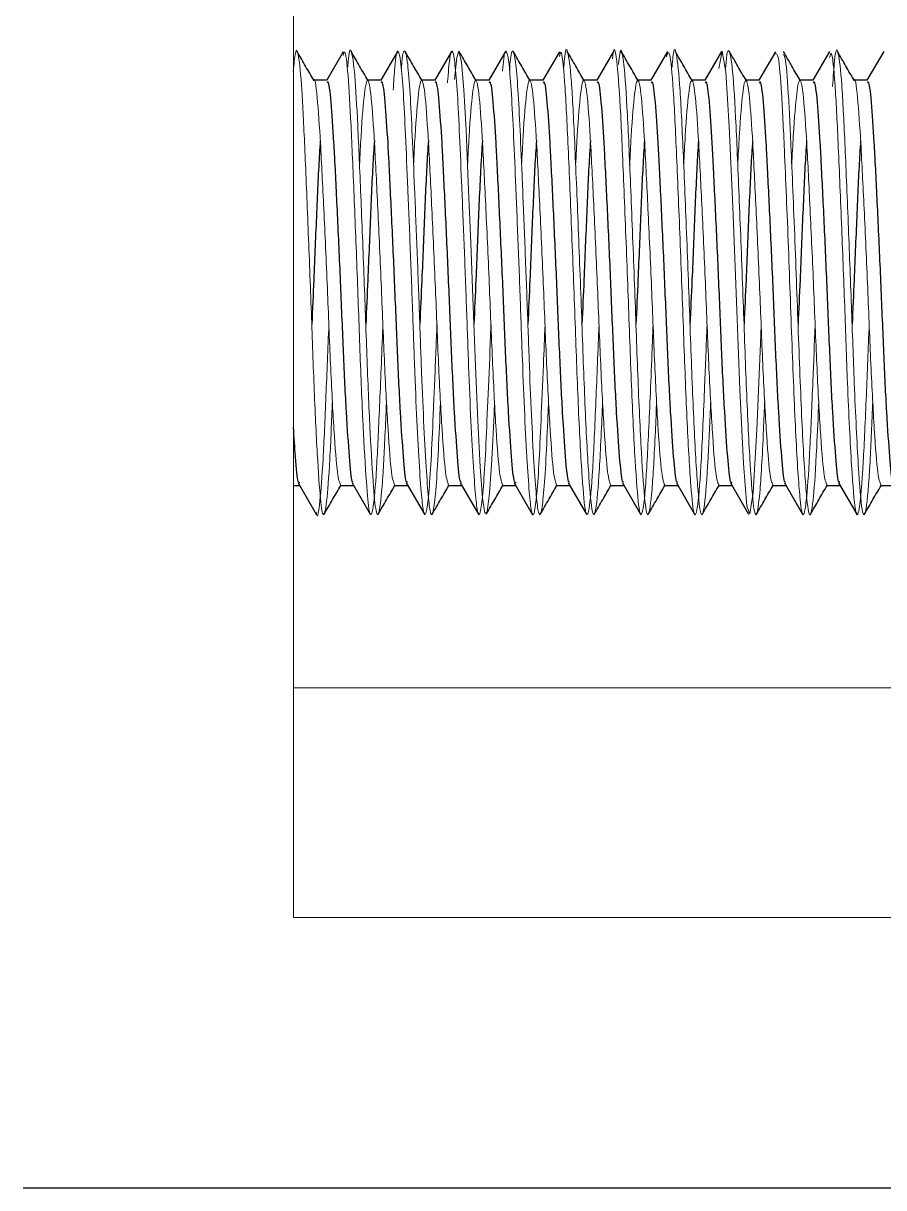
# Model space of a CAD drawing. Header units: millimetres. Extents: x -635 to 515, y -448 to 489.
# Drawn here: x 93.47 to 99.84, y 273.88 to 282.5 of the extents above; entities that cross this region are included whole.
import ezdxf

# ---------------------------------------------------------------- set-up
doc = ezdxf.new("R2010")
doc.units = ezdxf.units.MM

msp = doc.modelspace()

# ---------------------------------------------------------------- linework, layer by layer
at = {"color": 144, "linetype": 'Continuous', "lineweight": 18}
for p, q in [((95.4745, 297.2803), (95.4745, 275.8803)), ((95.4745, 277.5828), (116.8745, 277.5828)), ((95.4745, 275.8803), (116.8745, 275.8803))]:
    msp.add_line(p, q, dxfattribs=at)
at = {"color": 7, "linetype": 'Continuous', "lineweight": 25}
for p, q in [((95.8427, 282.2918), (95.7203, 282.0803)), ((96.2435, 282.2934), (96.1202, 282.0803)), ((96.6438, 282.2939), (96.5202, 282.0803)), ((97.0431, 282.2927), (96.9202, 282.0803)), ((97.4427, 282.2918), (97.3203, 282.0803)), ((97.8435, 282.2933), (97.7202, 282.0803)), ((98.2438, 282.2939), (98.1202, 282.0803)), ((98.6431, 282.2927), (98.5202, 282.0803)), ((99.0427, 282.2918), (98.9203, 282.0803)), ((99.4434, 282.2932), (99.3202, 282.0803)), ((99.8438, 282.2939), (99.7202, 282.0803)), ((95.7228, 282.0803), (95.6226, 282.0803)), ((96.1228, 282.0803), (96.0226, 282.0803)), ((96.5228, 282.0803), (96.4226, 282.0803)), ((96.9228, 282.0803), (96.8226, 282.0803)), ((97.3228, 282.0803), (97.2226, 282.0803)), ((97.7228, 282.0803), (97.6226, 282.0803)), ((98.1228, 282.0803), (98.0226, 282.0803)), ((98.5228, 282.0803), (98.4226, 282.0803)), ((98.9228, 282.0803), (98.8226, 282.0803)), ((99.3228, 282.0803), (99.2226, 282.0803)), ((99.7228, 282.0803), (99.6226, 282.0803)), ((95.4745, 279.0803), (95.5203, 279.0803)), ((95.5086, 279.1004), (95.6427, 278.8686)), ((95.8226, 279.0803), (95.9202, 279.0803)), ((95.9088, 279.1), (96.043, 278.868)), ((96.2226, 279.0803), (96.3202, 279.0803)), ((96.3093, 279.0991), (96.4438, 278.8666)), ((96.6226, 279.0803), (96.7202, 279.0803)), ((96.709, 279.0995), (96.8435, 278.8672)), ((97.0226, 279.0803), (97.1203, 279.0803)), ((97.1086, 279.1004), (97.2428, 278.8686)), ((97.4226, 279.0803), (97.5202, 279.0803)), ((97.5088, 279.1), (97.643, 278.8681)), ((97.8226, 279.0803), (97.9202, 279.0803)), ((97.9093, 279.0991), (98.0438, 278.8666)), ((98.2226, 279.0803), (98.3202, 279.0803)), ((98.309, 279.0995), (98.4435, 278.8671)), ((98.6226, 279.0803), (98.7203, 279.0803)), ((98.7086, 279.1004), (98.8428, 278.8685)), ((99.0226, 279.0803), (99.1202, 279.0803)), ((99.1088, 279.1), (99.2429, 278.8682)), ((99.4226, 279.0803), (99.5202, 279.0803)), ((99.5093, 279.0991), (99.6438, 278.8666)), ((99.8226, 279.0803), (99.9202, 279.0803)), ((93.4745, 273.8803), (118.8745, 273.8803))]:
    msp.add_line(p, q, dxfattribs=at)
at = {"color": 144, "linetype": 'Continuous', "lineweight": 18, "flags": 128}
for points in [[(96.9633, 279.7062), (96.9592, 279.6084), (96.9434, 279.2729), (96.926, 279.022), (96.9076, 278.8844), (96.8901, 278.8757), (96.8743, 278.9872), (96.8567, 279.2192), (96.8382, 279.558), (96.821, 279.9649), (96.8052, 280.4048), (96.7873, 280.8748), (96.7689, 281.3266), (96.7521, 281.7113), (96.736, 282.0103), (96.7179, 282.2148), (96.6996, 282.2958), (96.6831, 282.2499), (96.6668, 282.0856), (96.6668, 282.0856)], [(98.9366, 280.2717), (98.9336, 280.1912), (98.9042, 279.4958), (98.8766, 279.028), (98.8526, 278.8691), (98.831, 278.9265), (98.8051, 279.2439), (98.7779, 279.7904), (98.7538, 280.4436), (98.7265, 281.1442), (98.7008, 281.7393), (98.6756, 282.1435), (98.6482, 282.2967), (98.6239, 282.1689), (98.6239, 282.1689)]]:
    msp.add_lwpolyline(points, dxfattribs=at)
at = {"color": 144, "linetype": 'Continuous', "lineweight": 18}
for points, knots in [([(95.7633, 279.7062), (95.7569, 279.554), (95.7431, 279.2306), (95.7204, 278.9294), (95.6956, 278.8259), (95.6749, 278.9522), (95.6509, 279.2881), (95.6265, 279.794), (95.6058, 280.4008), (95.5814, 281.0316), (95.5574, 281.6026), (95.5367, 282.0431), (95.5119, 282.2872), (95.4907, 282.33), (95.4784, 282.1986), (95.4734, 282.145)], [0, 0, 0, 0, 0.070861, 0.150637, 0.231291, 0.308727, 0.388861, 0.469283, 0.54666, 0.627088, 0.707214, 0.784653, 0.865312, 0.945079, 1, 1, 1, 1]), ([(96.1633, 279.7073), (96.1614, 279.6609), (96.1517, 279.4296), (96.1366, 279.1219), (96.1118, 278.8662), (96.0883, 278.8443), (96.0673, 279.0436), (96.0423, 279.4431), (96.0193, 279.9916), (95.998, 280.6154), (95.9729, 281.2352), (95.9505, 281.7682), (95.9286, 282.1527), (95.9034, 282.3153), (95.8874, 282.3139), (95.8781, 282.1993), (95.8763, 282.1773)], [0, 0, 0, 0, 0.0196143, 0.0979231, 0.1794923, 0.2601255, 0.3386246, 0.420358, 0.5005638, 0.5793734, 0.6612045, 0.7409236, 0.8201626, 0.9020246, 0.981225, 1, 1, 1, 1]), ([(96.5366, 280.2716), (96.5341, 280.2075), (96.5256, 279.987), (96.511, 279.648), (96.4954, 279.29), (96.4782, 279.0251), (96.4598, 278.8727), (96.4418, 278.849), (96.4264, 278.9503), (96.4088, 279.1701), (96.3904, 279.4982), (96.3728, 279.9029), (96.3573, 280.3541), (96.3394, 280.825), (96.321, 281.2818), (96.3038, 281.6814), (96.2882, 281.9998), (96.2681, 282.2434), (96.2454, 282.3278), (96.2284, 282.2462), (96.2166, 282.0687), (96.2126, 282.0082)], [0, 0, 0, 0, 0.02218, 0.076232, 0.128196, 0.181404, 0.235939, 0.289758, 0.341597, 0.395122, 0.449681, 0.503226, 0.555062, 0.608863, 0.663401, 0.716632, 0.768584, 0.822621, 0.894811, 0.964125, 1, 1, 1, 1]), ([(96.5634, 279.7057), (96.5626, 279.6881), (96.5561, 279.5326), (96.5455, 279.2939), (96.5282, 279.024), (96.5098, 278.873), (96.4918, 278.8489), (96.4764, 278.9503), (96.4588, 279.1701), (96.4404, 279.4982), (96.4228, 279.9029), (96.4073, 280.3541), (96.3894, 280.825), (96.371, 281.2818), (96.3538, 281.6815), (96.3382, 281.9994), (96.3181, 282.2453), (96.2953, 282.3186), (96.282, 282.2812), (96.2743, 282.1724), (96.2742, 282.1712)], [0, 0, 0, 0, 0.007386, 0.065429, 0.124861, 0.185775, 0.24589, 0.303794, 0.36358, 0.424522, 0.484331, 0.54223, 0.602325, 0.663243, 0.722701, 0.78073, 0.841088, 0.921723, 0.999145, 1, 1, 1, 1]), ([(96.9366, 280.2717), (96.9334, 280.1895), (96.9241, 279.9519), (96.909, 279.6021), (96.8936, 279.2539), (96.876, 279.001), (96.8576, 278.8632), (96.8399, 278.8545), (96.8245, 278.97), (96.8067, 279.2032), (96.7882, 279.5422), (96.7709, 279.9538), (96.7554, 280.4087), (96.7373, 280.88), (96.7189, 281.332), (96.702, 281.723), (96.6862, 282.0313), (96.6679, 282.2354), (96.6496, 282.3189), (96.6331, 282.2631), (96.6221, 282.1698), (96.6157, 282.0691), (96.6151, 282.0606)], [0, 0, 0, 0, 0.028704, 0.082944, 0.135156, 0.188985, 0.243917, 0.297891, 0.350073, 0.404189, 0.45911, 0.512775, 0.565049, 0.619411, 0.674275, 0.727592, 0.780079, 0.834644, 0.889405, 0.942337, 0.995157, 1, 1, 1, 1]), ([(97.3366, 280.2716), (97.3327, 280.1715), (97.3227, 279.9172), (97.3071, 279.5572), (97.2917, 279.2191), (97.2739, 278.9785), (97.2555, 278.8555), (97.238, 278.8617), (97.2226, 278.9914), (97.2045, 279.2379), (97.1861, 279.5871), (97.1691, 280.0052), (97.1534, 280.4634), (97.1351, 280.9347), (97.1167, 281.3811), (97.1002, 281.7637), (97.0841, 282.0605), (97.0658, 282.2532), (97.0474, 282.3141), (97.0342, 282.2775), (97.0258, 282.1803), (97.023, 282.1477)], [0, 0, 0, 0, 0.035985, 0.091408, 0.144929, 0.200382, 0.256722, 0.311837, 0.365427, 0.42114, 0.477432, 0.532199, 0.585981, 0.641912, 0.698108, 0.752487, 0.806586, 0.86269, 0.918744, 0.972732, 1, 1, 1, 1]), ([(97.3633, 279.7065), (97.3613, 279.6583), (97.3535, 279.4752), (97.3418, 279.2219), (97.3239, 278.9777), (97.3055, 278.8557), (97.288, 278.8617), (97.2726, 278.9914), (97.2545, 279.2379), (97.2361, 279.5871), (97.2191, 280.0052), (97.2034, 280.4634), (97.1851, 280.9347), (97.1667, 281.3811), (97.1502, 281.7637), (97.1341, 282.0605), (97.1158, 282.2532), (97.0974, 282.314), (97.0843, 282.2782), (97.076, 282.1824), (97.0734, 282.1512)], [0, 0, 0, 0, 0.020669, 0.078424, 0.138263, 0.199061, 0.258536, 0.316365, 0.376486, 0.43723, 0.496329, 0.554367, 0.614722, 0.675363, 0.734044, 0.792423, 0.852964, 0.913453, 0.971712, 1, 1, 1, 1]), ([(97.7634, 279.7053), (97.7556, 279.5248), (97.7396, 279.1545), (97.7124, 278.8632), (97.6861, 278.8434), (97.662, 279.1098), (97.6335, 279.615), (97.61, 280.2813), (97.583, 280.9959), (97.5559, 281.6399), (97.5325, 282.1183), (97.5038, 282.3186), (97.487, 282.3226), (97.4772, 282.1923), (97.4759, 282.1762)], [0, 0, 0, 0, 0.08672, 0.177987, 0.268252, 0.356964, 0.448738, 0.537026, 0.627836, 0.718685, 0.806948, 0.898716, 0.98747, 1, 1, 1, 1]), ([(98.1365, 280.273), (98.1343, 280.2135), (98.1231, 279.9205), (98.1032, 279.4552), (98.0793, 279.0059), (98.0507, 278.8192), (98.0271, 278.9201), (98.0002, 279.2917), (97.9731, 279.8763), (97.9496, 280.5771), (97.9212, 281.2737), (97.8969, 281.8644), (97.8709, 282.2265), (97.8492, 282.3513), (97.8385, 282.2596), (97.8359, 282.2382)], [0, 0, 0, 0, 0.022089, 0.108821, 0.193895, 0.281993, 0.366791, 0.453879, 0.541153, 0.625827, 0.713899, 0.799173, 0.885673, 0.973356, 1, 1, 1, 1]), ([(98.1632, 279.7086), (98.1599, 279.6302), (98.148, 279.3443), (98.1293, 279.0122), (98.1007, 278.8175), (98.0771, 278.9205), (98.0502, 279.2916), (98.0231, 279.8764), (97.9996, 280.577), (97.9712, 281.274), (97.9469, 281.8634), (97.9209, 282.2306), (97.8972, 282.3512), (97.8847, 282.2369), (97.8803, 282.1975)], [0, 0, 0, 0, 0.034089, 0.124313, 0.217744, 0.307675, 0.400035, 0.492592, 0.582392, 0.675796, 0.766233, 0.857969, 0.950959, 1, 1, 1, 1]), ([(98.5365, 280.2736), (98.5304, 280.1195), (98.5153, 279.7389), (98.4942, 279.2444), (98.4675, 278.8945), (98.4402, 278.8259), (98.4168, 279.0431), (98.3884, 279.5105), (98.364, 280.1562), (98.3381, 280.8705), (98.3103, 281.5369), (98.2871, 282.0426), (98.2595, 282.3249), (98.2431, 282.2771), (98.2353, 282.2543)], [0, 0, 0, 0, 0.057678, 0.142358, 0.229188, 0.316351, 0.400808, 0.488683, 0.57387, 0.660094, 0.747644, 0.831945, 0.919634, 1, 1, 1, 1]), ([(98.5632, 279.7081), (98.5569, 279.5569), (98.5422, 279.2086), (98.5175, 278.8979), (98.4902, 278.825), (98.4668, 279.0433), (98.4384, 279.5104), (98.414, 280.1561), (98.3881, 280.871), (98.3603, 281.5349), (98.3371, 282.0498), (98.3089, 282.3032), (98.2899, 282.3363), (98.2792, 282.2048), (98.2769, 282.1773)], [0, 0, 0, 0, 0.069977, 0.161132, 0.252636, 0.3413, 0.433551, 0.522981, 0.6135, 0.705411, 0.79391, 0.885967, 0.976132, 1, 1, 1, 1]), ([(98.9632, 279.7091), (98.9602, 279.6359), (98.9474, 279.3288), (98.9291, 279.0114), (98.9022, 278.8318), (98.8801, 278.8958), (98.8554, 279.2081), (98.8275, 279.7606), (98.8043, 280.4486), (98.7762, 281.1565), (98.7507, 281.7689), (98.726, 282.1957), (98.6974, 282.3251), (98.6826, 282.2957), (98.6739, 282.1682), (98.6738, 282.1679)], [0, 0, 0, 0, 0.0305852, 0.1282688, 0.2079165, 0.2848033, 0.3741355, 0.464996, 0.5524323, 0.643348, 0.7325461, 0.8211297, 0.9122304, 0.9997565, 1, 1, 1, 1]), ([(99.7633, 279.7064), (99.7565, 279.5465), (99.7407, 279.1731), (99.7127, 278.8553), (99.684, 278.8457), (99.6564, 279.1871), (99.6274, 279.7637), (99.6054, 280.4138), (99.5807, 281.0476), (99.5561, 281.6353), (99.534, 282.0882), (99.5058, 282.3222), (99.4848, 282.3184), (99.4702, 282.1058), (99.4653, 282.0343)], [0, 0, 0, 0, 0.072846, 0.170113, 0.266323, 0.361911, 0.459526, 0.533491, 0.610429, 0.692973, 0.773076, 0.856473, 0.951711, 1, 1, 1, 1]), ([(96.1366, 280.2721), (96.1348, 280.2259), (96.1251, 279.9711), (96.1072, 279.5558), (96.0865, 279.1161), (96.0618, 278.8678), (96.0382, 278.8439), (96.0173, 279.0437), (95.9923, 279.443), (95.9693, 279.9915), (95.948, 280.6156), (95.9229, 281.2345), (95.9005, 281.7709), (95.8787, 282.1426), (95.8576, 282.3184), (95.8465, 282.2775), (95.843, 282.2644)], [0, 0, 0, 0, 0.017562, 0.096972, 0.173743, 0.253712, 0.332763, 0.409721, 0.48985, 0.568482, 0.645745, 0.72597, 0.804125, 0.881809, 0.962064, 1, 1, 1, 1]), ([(97.7366, 280.2721), (97.7288, 280.0789), (97.712, 279.6629), (97.69, 279.1639), (97.6624, 278.8611), (97.6361, 278.844), (97.612, 279.1096), (97.5835, 279.615), (97.56, 280.2815), (97.533, 280.9948), (97.5059, 281.6436), (97.4825, 282.1045), (97.4589, 282.3238), (97.4467, 282.273), (97.443, 282.2574)], [0, 0, 0, 0, 0.075089, 0.161647, 0.251375, 0.340118, 0.427334, 0.517561, 0.604361, 0.69364, 0.782956, 0.869731, 0.959952, 1, 1, 1, 1]), ([(99.3366, 280.2725), (99.3309, 280.1299), (99.3173, 279.7898), (99.2976, 279.3259), (99.2743, 278.9584), (99.2477, 278.8217), (99.2245, 278.946), (99.1954, 279.3674), (99.1669, 280.0577), (99.1391, 280.8523), (99.1102, 281.5394), (99.0882, 282.0126), (99.0646, 282.2845), (99.0499, 282.2788), (99.0428, 282.276)], [0, 0, 0, 0, 0.055048, 0.13123, 0.214248, 0.299137, 0.380654, 0.479765, 0.577615, 0.675054, 0.774391, 0.849713, 0.928103, 1, 1, 1, 1]), ([(99.3633, 279.7074), (99.3582, 279.5876), (99.3453, 279.2812), (99.3243, 278.9617), (99.2977, 278.8209), (99.2745, 278.9462), (99.2454, 279.3673), (99.2169, 280.0578), (99.1891, 280.8521), (99.1602, 281.54), (99.1382, 282.0109), (99.1163, 282.2709), (99.1031, 282.269), (99.0976, 282.2683)], [0, 0, 0, 0, 0.0588571, 0.1504955, 0.2441986, 0.3341803, 0.4435815, 0.551592, 0.6591479, 0.7687994, 0.8519426, 0.9384719, 1, 1, 1, 1]), ([(99.7366, 280.272), (99.7294, 280.0927), (99.7137, 279.7034), (99.6916, 279.1918), (99.6626, 278.8524), (99.634, 278.8464), (99.6064, 279.187), (99.5774, 279.7636), (99.5554, 280.414), (99.5307, 281.0469), (99.5061, 281.6383), (99.4841, 282.0773), (99.4609, 282.3138), (99.4484, 282.2673), (99.4438, 282.2504)], [0, 0, 0, 0, 0.06982, 0.151585, 0.250874, 0.349085, 0.44666, 0.546305, 0.621808, 0.700346, 0.784606, 0.866374, 0.951506, 1, 1, 1, 1]), ([(95.6745, 281.617), (95.6666, 281.7378), (95.6505, 281.9825), (95.6314, 282.1145), (95.6229, 282.0771), (95.6226, 282.0755)], [0, 0, 0, 0, 0.482804, 0.978262, 1, 1, 1, 1]), ([(96.0745, 281.617), (96.0665, 281.7424), (96.0504, 281.9964), (96.0231, 282.1182), (96.0007, 282.0102), (95.9793, 281.7682), (95.967, 281.5262), (95.9633, 281.4526)], [0, 0, 0, 0, 0.22353, 0.452919, 0.67325, 0.900653, 1, 1, 1, 1]), ([(96.4745, 281.617), (96.4665, 281.7424), (96.4504, 281.9964), (96.4231, 282.1182), (96.4007, 282.0102), (96.3793, 281.7685), (96.367, 281.527), (96.3633, 281.4539)], [0, 0, 0, 0, 0.223668, 0.453198, 0.673664, 0.901206, 1, 1, 1, 1]), ([(96.8745, 281.617), (96.8665, 281.7424), (96.8504, 281.9964), (96.8231, 282.1182), (96.8007, 282.0102), (96.7793, 281.7686), (96.767, 281.5271), (96.7633, 281.4541)], [0, 0, 0, 0, 0.223689, 0.45324, 0.673726, 0.90129, 1, 1, 1, 1]), ([(97.2745, 281.617), (97.2665, 281.7424), (97.2504, 281.9964), (97.2231, 282.1182), (97.2007, 282.0102), (97.1793, 281.7687), (97.1671, 281.5274), (97.1634, 281.4545)], [0, 0, 0, 0, 0.223731, 0.453325, 0.673853, 0.901459, 1, 1, 1, 1]), ([(97.6745, 281.617), (97.6665, 281.7424), (97.6504, 281.9964), (97.6231, 282.1182), (97.6007, 282.0102), (97.5793, 281.7682), (97.567, 281.5261), (97.5633, 281.4525)], [0, 0, 0, 0, 0.223525, 0.452907, 0.673232, 0.900629, 1, 1, 1, 1]), ([(98.0745, 281.617), (98.0665, 281.7424), (98.0504, 281.9964), (98.0231, 282.1182), (98.0007, 282.0102), (97.9793, 281.768), (97.967, 281.5257), (97.9632, 281.4519)], [0, 0, 0, 0, 0.22346, 0.452778, 0.673039, 0.900371, 1, 1, 1, 1]), ([(98.4745, 281.617), (98.4665, 281.7424), (98.4504, 281.9964), (98.4231, 282.1182), (98.4007, 282.0102), (98.3793, 281.7686), (98.367, 281.5272), (98.3633, 281.4542)], [0, 0, 0, 0, 0.223703, 0.453269, 0.673769, 0.901348, 1, 1, 1, 1]), ([(98.8745, 281.617), (98.8665, 281.7424), (98.8504, 281.9964), (98.8231, 282.1182), (98.8007, 282.0102), (98.7793, 281.7679), (98.767, 281.5256), (98.7632, 281.4517)], [0, 0, 0, 0, 0.223437, 0.45273, 0.672968, 0.900276, 1, 1, 1, 1]), ([(99.2745, 281.617), (99.2665, 281.7424), (99.2504, 281.9964), (99.2231, 282.1182), (99.2007, 282.0102), (99.1793, 281.7683), (99.167, 281.5265), (99.1633, 281.4531)], [0, 0, 0, 0, 0.223581, 0.453022, 0.673403, 0.900857, 1, 1, 1, 1]), ([(99.6745, 281.617), (99.6666, 281.7378), (99.6505, 281.9825), (99.6314, 282.1145), (99.6229, 282.0771), (99.6226, 282.0755)], [0, 0, 0, 0, 0.482804, 0.978262, 1, 1, 1, 1]), ([(95.8226, 279.085), (95.8152, 279.1027), (95.8, 279.1396), (95.7746, 279.4704), (95.7484, 279.9596), (95.7259, 280.5451), (95.6986, 281.1443), (95.6825, 281.4608), (95.6745, 281.617)], [0, 0, 0, 0, 0.157112, 0.327028, 0.496945, 0.661577, 0.832977, 1, 1, 1, 1]), ([(96.2226, 279.085), (96.2152, 279.1027), (96.2, 279.1396), (96.1746, 279.4704), (96.1484, 279.9596), (96.1259, 280.5451), (96.0986, 281.1443), (96.0825, 281.4608), (96.0745, 281.617)], [0, 0, 0, 0, 0.157112, 0.327028, 0.496945, 0.661577, 0.832977, 1, 1, 1, 1]), ([(96.6226, 279.085), (96.6152, 279.1027), (96.6, 279.1396), (96.5746, 279.4704), (96.5484, 279.9596), (96.5259, 280.5451), (96.4986, 281.1443), (96.4825, 281.4608), (96.4745, 281.617)], [0, 0, 0, 0, 0.157112, 0.327028, 0.496945, 0.661577, 0.832977, 1, 1, 1, 1]), ([(97.0226, 279.085), (97.0152, 279.1027), (97, 279.1396), (96.9746, 279.4704), (96.9484, 279.9596), (96.9259, 280.5451), (96.8986, 281.1443), (96.8825, 281.4608), (96.8745, 281.617)], [0, 0, 0, 0, 0.157112, 0.327028, 0.496945, 0.661577, 0.832977, 1, 1, 1, 1]), ([(97.4226, 279.085), (97.4152, 279.1027), (97.4, 279.1396), (97.3746, 279.4704), (97.3484, 279.9596), (97.3259, 280.5451), (97.2986, 281.1443), (97.2825, 281.4608), (97.2745, 281.617)], [0, 0, 0, 0, 0.157112, 0.327028, 0.496945, 0.661577, 0.832977, 1, 1, 1, 1]), ([(97.8226, 279.085), (97.8152, 279.1027), (97.8, 279.1396), (97.7746, 279.4704), (97.7484, 279.9596), (97.7259, 280.5451), (97.6986, 281.1443), (97.6825, 281.4608), (97.6745, 281.617)], [0, 0, 0, 0, 0.157112, 0.327028, 0.496945, 0.661577, 0.832977, 1, 1, 1, 1]), ([(98.2226, 279.085), (98.2152, 279.1027), (98.2, 279.1396), (98.1746, 279.4704), (98.1484, 279.9596), (98.1259, 280.5451), (98.0986, 281.1443), (98.0825, 281.4608), (98.0745, 281.617)], [0, 0, 0, 0, 0.157112, 0.327028, 0.496945, 0.661577, 0.832977, 1, 1, 1, 1]), ([(98.6226, 279.085), (98.6152, 279.1027), (98.6, 279.1396), (98.5746, 279.4704), (98.5484, 279.9596), (98.5259, 280.5451), (98.4986, 281.1443), (98.4825, 281.4608), (98.4745, 281.617)], [0, 0, 0, 0, 0.157112, 0.327028, 0.496945, 0.661577, 0.832977, 1, 1, 1, 1]), ([(99.0226, 279.085), (99.0152, 279.1027), (99, 279.1396), (98.9746, 279.4704), (98.9484, 279.9596), (98.9259, 280.5451), (98.8986, 281.1443), (98.8825, 281.4608), (98.8745, 281.617)], [0, 0, 0, 0, 0.157112, 0.3270283, 0.4969447, 0.6615767, 0.8329771, 1, 1, 1, 1]), ([(99.4226, 279.085), (99.4152, 279.1027), (99.4, 279.1396), (99.3746, 279.4704), (99.3484, 279.9596), (99.3259, 280.5451), (99.2986, 281.1443), (99.2825, 281.4608), (99.2745, 281.617)], [0, 0, 0, 0, 0.157112, 0.3270283, 0.4969447, 0.6615767, 0.8329771, 1, 1, 1, 1]), ([(99.8226, 279.085), (99.8152, 279.1027), (99.8, 279.1396), (99.7746, 279.4704), (99.7484, 279.9596), (99.7259, 280.5451), (99.6986, 281.1443), (99.6825, 281.4608), (99.6745, 281.617)], [0, 0, 0, 0, 0.157112, 0.327028, 0.496945, 0.661577, 0.832977, 1, 1, 1, 1]), ([(95.7366, 280.2712), (95.7293, 280.091), (95.714, 279.7136), (95.6939, 279.2434), (95.6704, 278.9404), (95.6523, 278.8231), (95.6439, 278.8756), (95.6428, 278.8821)], [0, 0, 0, 0, 0.221205, 0.463403, 0.712345, 0.964029, 1, 1, 1, 1])]:
    msp.add_open_spline(points, degree=3, knots=knots, dxfattribs=at)
at = {"color": 7, "linetype": 'Continuous', "lineweight": 25}
for points, knots in [([(96.4248, 282.0803), (96.4045, 282.1154), (96.3632, 282.1867), (96.3219, 282.2581), (96.301, 282.2942)], [0, 0, 0, 0, 0.492915, 1, 1, 1, 1]), ([(98.0248, 282.0803), (98.0045, 282.1154), (97.9632, 282.1868), (97.9219, 282.2581), (97.901, 282.2943)], [0, 0, 0, 0, 0.492945, 1, 1, 1, 1]), ([(99.6248, 282.0803), (99.6045, 282.1154), (99.5632, 282.1868), (99.5219, 282.2581), (99.501, 282.2943)], [0, 0, 0, 0, 0.492968, 1, 1, 1, 1]), ([(95.6249, 282.0803), (95.6048, 282.1149), (95.5638, 282.1858), (95.5228, 282.2567), (95.5019, 282.2929)], [0, 0, 0, 0, 0.489343, 1, 1, 1, 1]), ([(96.0249, 282.0803), (96.0046, 282.1153), (95.9634, 282.1865), (95.9222, 282.2577), (95.9013, 282.2939)], [0, 0, 0, 0, 0.491669, 1, 1, 1, 1]), ([(96.8249, 282.0803), (96.8048, 282.115), (96.7637, 282.1859), (96.7227, 282.2569), (96.7017, 282.293)], [0, 0, 0, 0, 0.490103, 1, 1, 1, 1]), ([(97.2249, 282.0803), (97.2048, 282.1149), (97.1638, 282.1858), (97.1228, 282.2566), (97.1019, 282.2928)], [0, 0, 0, 0, 0.489297, 1, 1, 1, 1]), ([(97.6249, 282.0803), (97.6046, 282.1153), (97.5634, 282.1864), (97.5222, 282.2576), (97.5013, 282.2938)], [0, 0, 0, 0, 0.491564, 1, 1, 1, 1]), ([(98.4249, 282.0803), (98.4048, 282.115), (98.3637, 282.186), (98.3226, 282.2569), (98.3017, 282.2931)], [0, 0, 0, 0, 0.490206, 1, 1, 1, 1]), ([(98.8249, 282.0803), (98.8048, 282.1149), (98.7638, 282.1858), (98.7228, 282.2566), (98.7019, 282.2928)], [0, 0, 0, 0, 0.489257, 1, 1, 1, 1]), ([(99.2249, 282.0803), (99.2046, 282.1152), (99.1634, 282.1864), (99.1222, 282.2576), (99.1013, 282.2938)], [0, 0, 0, 0, 0.491457, 1, 1, 1, 1]), ([(95.7745, 281.617), (95.7677, 281.7255), (95.754, 281.9425), (95.7353, 282.0828), (95.7255, 282.065), (95.7228, 282.0599)], [0, 0, 0, 0, 0.418026, 0.836081, 1, 1, 1, 1]), ([(96.1745, 281.617), (96.1677, 281.7255), (96.154, 281.9424), (96.1353, 282.0828), (96.1255, 282.065), (96.1228, 282.0599)], [0, 0, 0, 0, 0.418009, 0.836047, 1, 1, 1, 1]), ([(96.5745, 281.6169), (96.5677, 281.7254), (96.554, 281.9424), (96.5353, 282.0828), (96.5255, 282.065), (96.5228, 282.0599)], [0, 0, 0, 0, 0.417951, 0.835932, 1, 1, 1, 1]), ([(96.9745, 281.617), (96.9677, 281.7255), (96.954, 281.9425), (96.9353, 282.0828), (96.9255, 282.065), (96.9228, 282.0599)], [0, 0, 0, 0, 0.4180259, 0.8360813, 1, 1, 1, 1]), ([(97.3745, 281.617), (97.3677, 281.7255), (97.354, 281.9425), (97.3353, 282.0828), (97.3255, 282.065), (97.3228, 282.0599)], [0, 0, 0, 0, 0.4180259, 0.8360813, 1, 1, 1, 1]), ([(97.7745, 281.617), (97.7677, 281.7255), (97.754, 281.9425), (97.7353, 282.0828), (97.7255, 282.065), (97.7228, 282.0599)], [0, 0, 0, 0, 0.418025, 0.836079, 1, 1, 1, 1]), ([(98.1745, 281.617), (98.1677, 281.7255), (98.154, 281.9424), (98.1353, 282.0828), (98.1255, 282.065), (98.1228, 282.0599)], [0, 0, 0, 0, 0.418013, 0.836055, 1, 1, 1, 1]), ([(98.5745, 281.617), (98.5677, 281.7255), (98.554, 281.9424), (98.5353, 282.0828), (98.5255, 282.065), (98.5228, 282.0599)], [0, 0, 0, 0, 0.418013, 0.836055, 1, 1, 1, 1]), ([(98.9745, 281.6171), (98.9677, 281.7256), (98.954, 281.9425), (98.9353, 282.0828), (98.9255, 282.065), (98.9228, 282.0599)], [0, 0, 0, 0, 0.418061, 0.836152, 1, 1, 1, 1]), ([(99.3745, 281.617), (99.3677, 281.7255), (99.354, 281.9425), (99.3353, 282.0828), (99.3255, 282.065), (99.3228, 282.0599)], [0, 0, 0, 0, 0.41803, 0.83609, 1, 1, 1, 1]), ([(99.7745, 281.617), (99.7677, 281.7255), (99.754, 281.9425), (99.7353, 282.0828), (99.7255, 282.065), (99.7228, 282.0599)], [0, 0, 0, 0, 0.418026, 0.836081, 1, 1, 1, 1]), ([(95.6733, 281.6331), (95.6711, 281.6017), (95.6614, 281.4645), (95.6449, 281.1033), (95.6275, 280.6593), (95.6149, 280.3844), (95.61, 280.2754)], [0, 0, 0, 0, 0.100332, 0.438962, 0.777516, 1, 1, 1, 1]), ([(95.9176, 279.105), (95.915, 279.1049), (95.9053, 279.1042), (95.8896, 279.2783), (95.8664, 279.6049), (95.8449, 280.0526), (95.8252, 280.5575), (95.8022, 281.0642), (95.7851, 281.4154), (95.7765, 281.5788), (95.7745, 281.617)], [0, 0, 0, 0, 0.05482, 0.2047004, 0.3545725, 0.5044946, 0.6543834, 0.8042568, 0.9541766, 1, 1, 1, 1]), ([(96.0733, 281.6331), (96.0711, 281.6017), (96.0614, 281.4646), (96.0449, 281.1033), (96.0274, 280.6583), (96.0148, 280.3824), (96.0098, 280.2724)], [0, 0, 0, 0, 0.100093, 0.438033, 0.775898, 1, 1, 1, 1]), ([(96.3184, 279.1044), (96.3155, 279.104), (96.3055, 279.1026), (96.2896, 279.2779), (96.2664, 279.6051), (96.2449, 280.0527), (96.2252, 280.5576), (96.2022, 281.0643), (96.1851, 281.4154), (96.1765, 281.5788), (96.1745, 281.617)], [0, 0, 0, 0, 0.060127, 0.209174, 0.358213, 0.507302, 0.656357, 0.805398, 0.954484, 1, 1, 1, 1]), ([(96.4733, 281.6331), (96.4711, 281.6018), (96.4614, 281.4647), (96.4449, 281.1035), (96.4275, 280.6592), (96.4149, 280.384), (96.4099, 280.2747)], [0, 0, 0, 0, 0.100136, 0.438607, 0.777003, 1, 1, 1, 1]), ([(96.718, 279.1047), (96.7153, 279.1044), (96.7054, 279.1034), (96.6896, 279.278), (96.6664, 279.6049), (96.6449, 280.0526), (96.6252, 280.5574), (96.6022, 281.0641), (96.5851, 281.4153), (96.5765, 281.5786), (96.5745, 281.6169)], [0, 0, 0, 0, 0.05734, 0.206828, 0.356308, 0.505838, 0.655335, 0.804816, 0.954343, 1, 1, 1, 1]), ([(96.8733, 281.6331), (96.8711, 281.6017), (96.8614, 281.4645), (96.8449, 281.1033), (96.8275, 280.6589), (96.8149, 280.3836), (96.8099, 280.2742)], [0, 0, 0, 0, 0.100247, 0.43859, 0.776859, 1, 1, 1, 1]), ([(97.1228, 279.1006), (97.1184, 279.0987), (97.1069, 279.0938), (97.0896, 279.2759), (97.0664, 279.6055), (97.0449, 280.0525), (97.0252, 280.5575), (97.0022, 281.0641), (96.9851, 281.4154), (96.9765, 281.5788), (96.9745, 281.617)], [0, 0, 0, 0, 0.087961, 0.232586, 0.377203, 0.521869, 0.666502, 0.81112, 0.955783, 1, 1, 1, 1]), ([(97.2733, 281.6331), (97.2711, 281.6017), (97.2614, 281.4645), (97.2449, 281.1033), (97.2275, 280.6587), (97.2149, 280.3832), (97.2099, 280.2736)], [0, 0, 0, 0, 0.100205, 0.438405, 0.77653, 1, 1, 1, 1]), ([(97.5176, 279.1051), (97.515, 279.1049), (97.5052, 279.1042), (97.4896, 279.2783), (97.4664, 279.6049), (97.4449, 280.0526), (97.4252, 280.5575), (97.4022, 281.0642), (97.3851, 281.4154), (97.3765, 281.5788), (97.3745, 281.617)], [0, 0, 0, 0, 0.054567, 0.204487, 0.3544, 0.504362, 0.654291, 0.804204, 0.954164, 1, 1, 1, 1]), ([(97.6733, 281.6331), (97.6711, 281.6017), (97.6614, 281.4645), (97.6449, 281.1033), (97.6275, 280.6592), (97.6149, 280.3842), (97.6099, 280.275)], [0, 0, 0, 0, 0.100303, 0.438843, 0.777308, 1, 1, 1, 1]), ([(97.9184, 279.1044), (97.9155, 279.104), (97.9055, 279.1026), (97.8896, 279.2779), (97.8664, 279.6051), (97.8449, 280.0527), (97.8252, 280.5576), (97.8022, 281.0642), (97.7851, 281.4154), (97.7765, 281.5788), (97.7745, 281.617)], [0, 0, 0, 0, 0.060089, 0.209138, 0.358179, 0.50727, 0.656327, 0.80537, 0.954458, 1, 1, 1, 1]), ([(98.0733, 281.6331), (98.0711, 281.6017), (98.0614, 281.4646), (98.0449, 281.1033), (98.0275, 280.6587), (98.0149, 280.3832), (98.0099, 280.2736)], [0, 0, 0, 0, 0.100183, 0.438398, 0.776538, 1, 1, 1, 1]), ([(98.318, 279.1047), (98.3153, 279.1044), (98.3054, 279.1034), (98.2896, 279.278), (98.2664, 279.6049), (98.2449, 280.0526), (98.2252, 280.5575), (98.2022, 281.0642), (98.1851, 281.4153), (98.1765, 281.5787), (98.1745, 281.617)], [0, 0, 0, 0, 0.057557, 0.207005, 0.356446, 0.505936, 0.655393, 0.804835, 0.954323, 1, 1, 1, 1]), ([(98.4733, 281.6331), (98.4711, 281.6017), (98.4614, 281.4646), (98.4449, 281.1033), (98.4275, 280.6584), (98.4149, 280.3826), (98.4098, 280.2727)], [0, 0, 0, 0, 0.100117, 0.438108, 0.776024, 1, 1, 1, 1]), ([(98.7228, 279.1006), (98.7184, 279.0987), (98.7069, 279.0938), (98.6896, 279.2759), (98.6664, 279.6055), (98.6449, 280.0525), (98.6252, 280.5575), (98.6022, 281.0641), (98.5851, 281.4153), (98.5765, 281.5787), (98.5745, 281.617)], [0, 0, 0, 0, 0.087962, 0.232589, 0.377207, 0.521874, 0.666509, 0.811129, 0.955794, 1, 1, 1, 1]), ([(98.8733, 281.6331), (98.8711, 281.6017), (98.8614, 281.4645), (98.8449, 281.1032), (98.8275, 280.6593), (98.8149, 280.3846), (98.81, 280.2758)], [0, 0, 0, 0, 0.100426, 0.439134, 0.777768, 1, 1, 1, 1]), ([(99.1175, 279.1051), (99.115, 279.1049), (99.1052, 279.1043), (99.0896, 279.2783), (99.0664, 279.6049), (99.0449, 280.0527), (99.0252, 280.5575), (99.0022, 281.0642), (98.9851, 281.4154), (98.9765, 281.5788), (98.9745, 281.6171)], [0, 0, 0, 0, 0.054321, 0.204278, 0.354227, 0.504226, 0.654192, 0.804142, 0.954138, 1, 1, 1, 1]), ([(99.2733, 281.6331), (99.2711, 281.6017), (99.2614, 281.4645), (99.2449, 281.1033), (99.2274, 280.6578), (99.2148, 280.3815), (99.2098, 280.2711)], [0, 0, 0, 0, 0.100044, 0.437671, 0.775223, 1, 1, 1, 1]), ([(99.5184, 279.1044), (99.5155, 279.104), (99.5055, 279.1026), (99.4896, 279.2778), (99.4664, 279.605), (99.4449, 280.0526), (99.4252, 280.5575), (99.4022, 281.0642), (99.3851, 281.4154), (99.3765, 281.5788), (99.3745, 281.617)], [0, 0, 0, 0, 0.060029, 0.209083, 0.358129, 0.507225, 0.656288, 0.805335, 0.954429, 1, 1, 1, 1]), ([(99.6733, 281.6331), (99.6711, 281.6017), (99.6614, 281.4645), (99.6449, 281.1033), (99.6275, 280.6592), (99.6149, 280.3843), (99.6099, 280.2752)], [0, 0, 0, 0, 0.100316, 0.438892, 0.7773929, 1, 1, 1, 1]), ([(99.9181, 279.1047), (99.9153, 279.1044), (99.9054, 279.1033), (99.8896, 279.278), (99.8664, 279.605), (99.8449, 280.0526), (99.8252, 280.5575), (99.8022, 281.0642), (99.7851, 281.4154), (99.7765, 281.5788), (99.7745, 281.617)], [0, 0, 0, 0, 0.057751, 0.207167, 0.356575, 0.506033, 0.655457, 0.804866, 0.954322, 1, 1, 1, 1]), ([(95.5228, 279.1006), (95.5184, 279.0992), (95.5069, 279.0953), (95.492, 279.242), (95.4794, 279.4344), (95.4745, 279.5102)], [0, 0, 0, 0, 0.269195, 0.711804, 1, 1, 1, 1]), ([(95.7016, 278.8672), (95.7225, 278.9034), (95.7636, 278.9745), (95.8047, 279.0455), (95.8249, 279.0803)], [0, 0, 0, 0, 0.509676, 1, 1, 1, 1]), ([(96.101, 278.8663), (96.1219, 278.9025), (96.1632, 278.9738), (96.2045, 279.0451), (96.2248, 279.0803)], [0, 0, 0, 0, 0.507251, 1, 1, 1, 1]), ([(96.5014, 278.8669), (96.5223, 278.903), (96.5634, 278.9742), (96.6046, 279.0453), (96.6249, 279.0803)], [0, 0, 0, 0, 0.508273, 1, 1, 1, 1]), ([(96.9019, 278.8678), (96.9229, 278.904), (96.9638, 278.9748), (97.0048, 279.0456), (97.0249, 279.0803)], [0, 0, 0, 0, 0.510781, 1, 1, 1, 1]), ([(97.3016, 278.8673), (97.3226, 278.9035), (97.3636, 278.9745), (97.4047, 279.0455), (97.4249, 279.0803)], [0, 0, 0, 0, 0.509771, 1, 1, 1, 1]), ([(97.701, 278.8663), (97.7219, 278.9025), (97.7632, 278.9738), (97.8045, 279.0451), (97.8248, 279.0803)], [0, 0, 0, 0, 0.507308, 1, 1, 1, 1]), ([(98.1013, 278.8668), (98.1222, 278.903), (98.1634, 278.9741), (98.2046, 279.0453), (98.2249, 279.0803)], [0, 0, 0, 0, 0.508128, 1, 1, 1, 1]), ([(98.5019, 278.8678), (98.5228, 278.904), (98.5638, 278.9748), (98.6048, 279.0456), (98.6249, 279.0803)], [0, 0, 0, 0, 0.510746, 1, 1, 1, 1]), ([(98.9016, 278.8673), (98.9226, 278.9035), (98.9637, 278.9745), (99.0048, 279.0455), (99.0249, 279.0803)], [0, 0, 0, 0, 0.509865, 1, 1, 1, 1]), ([(99.301, 278.8663), (99.322, 278.9025), (99.3632, 278.9738), (99.4045, 279.0451), (99.4248, 279.0803)], [0, 0, 0, 0, 0.50737, 1, 1, 1, 1]), ([(99.7013, 278.8667), (99.7222, 278.9029), (99.7634, 278.9741), (99.8046, 279.0453), (99.8249, 279.0803)], [0, 0, 0, 0, 0.507982, 1, 1, 1, 1])]:
    msp.add_open_spline(points, degree=3, knots=knots, dxfattribs=at)

doc.saveas('drawing.dxf')
